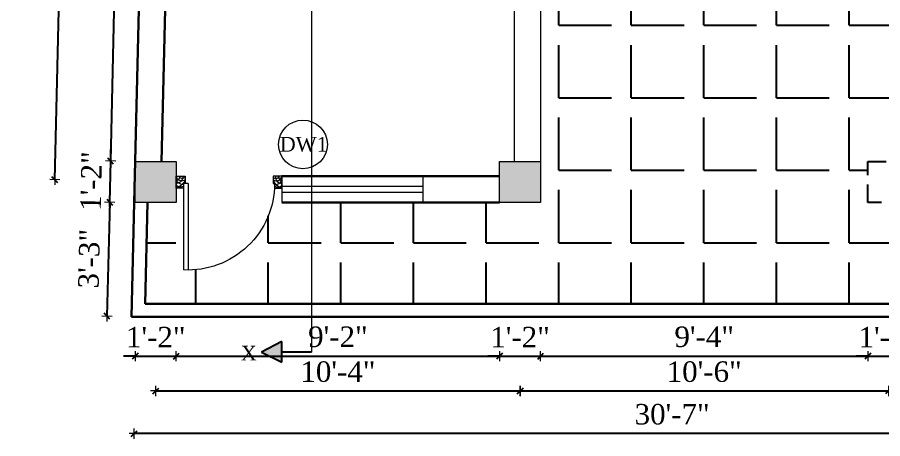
# Model space of a CAD drawing. Header units: inches. Extents: x 149946 to 166271, y -29520 to -26192.
# Drawn here: x 155512 to 155807, y -27237.4 to -27093.6 of the extents above; entities that cross this region are included whole.
import ezdxf

# ---------------------------------------------------------------- set-up
doc = ezdxf.new("R2010")
doc.units = ezdxf.units.IN
doc.header["$LTSCALE"] = 5
doc.header["$MEASUREMENT"] = 0
doc.linetypes.add('HIDDEN', pattern=[0.375, 0.25, -0.125])
for name, color, linetype, lineweight in [('A-WALL', 7, 'Continuous', 9), ('Dimension', 7, 'Continuous', 18), ('DOOR', 62, 'Continuous', 0), ('Dw', 2, 'Continuous', 18)]:
    doc.layers.add(name, color=color, linetype=linetype, lineweight=lineweight)
doc.layers.add('dim line', color=7, linetype='Continuous', lineweight=15, true_color=0xfab2b2)
doc.layers.add('TEXT', color=6, linetype='Continuous')
doc.layers.add('WALL', color=7, linetype='Continuous')
doc.styles.add('ordinary', font='times.ttf')
doc.dimstyles.new('Copy of 96', dxfattribs={"dimtxt": 7, "dimasz": 4, "dimexe": 0.5, "dimexo": 0.5, "dimgap": 3, "dimtad": 1, "dimdec": 1, "dimzin": 11, "dimdsep": 46, "dimlunit": 4, "dimtxsty": 'ordinary', "dimblk": 'OBLIQUE', "dimcen": 0.09, "dimse1": 1, "dimse2": 1, "dimclrt": 6, "dimazin": 0, "dimtfac": 1, "dimtdec": 1, "dimtix": 1, "dimtmove": 2, "dimatfit": 3, "dimldrblk": 'leader', "dimfxl": 0.5, "dimfxlon": 1, "dimtolj": 1, "dimtzin": 0, "dimarcsym": 0})

# ---------------------------------------------------------------- blocks, each defined once
blk = doc.blocks.new('A$C27B36B59')
at = {"layer": 'DOOR'}
for p, q in [((0, 4), (0, 0)), ((2.5, 4), (0, 4)), ((2.5, 2.5), (2.5, 4)), ((0, 0), (3, 0)), ((3, 2.5), (2.5, 2.5)), ((3, 0), (3, 2.5))]:
    blk.add_line(p, q, dxfattribs=at)
for centre, radius, start, end in [((-1.4, -0.54), 4.75, 22.1411, 72.838), ((1.34, 2.09), 1.64, 45.138, 144.8948), ((2.21, 0.3), 2.49, 83.3149, 152.658), ((0.13, 0.37), 2.05, 349.4875, 93.6805), ((1.96, -0.47), 2.01, 58.7447, 166.495), ((-0.06, 0.32), 1.13, 343.542, 86.947), ((2.08, -0.4), 1.17, 38.2816, 160.1519)]:
    blk.add_arc(centre, radius, start, end, dxfattribs=at)
blk = doc.blocks.new('D2')
at = {"layer": 'DOOR'}
for p, q in [((74473.95, 24047.59), (74473.95, 24018.09)), ((74473.95, 24047.59), (74475.45, 24047.59)), ((74475.45, 24047.59), (74475.45, 24018.13))]:
    blk.add_line(p, q, dxfattribs=at)
blk.add_arc((74473.95, 24047.59), 29.5, 180, 272.9146, dxfattribs=at)
at = {"layer": 'DOOR', "xscale": -1, "rotation": 180}
blk.add_blockref('A$C27B36B59', (74441.95, 24050.09), dxfattribs=at)
at = {"layer": 'DOOR', "rotation": 180}
blk.add_blockref('A$C27B36B59', (74477.95, 24050.09), dxfattribs=at)
blk = doc.blocks.new('oblique')
at = {"color": 0, "lineweight": -2}
blk.add_line((0.25, 0.25), (-0.25, -0.25), dxfattribs=at)
at = {"layer": 'dim line', "lineweight": 9}
for p, q in [((-0.4375, 0), (0.4375, 0)), ((0, 0.4375), (0, -0.4375))]:
    blk.add_line(p, q, dxfattribs=at)
blk = doc.blocks.new('*D646')
at = {"layer": 'A-WALL', "color": 0, "lineweight": -2, "ltscale": 50, "transparency": 16777216}
for p, q in [((155552.19, -27209.26), (155548.19, -27209.26)), ((155552.19, -27209.26), (155566.19, -27209.26)), ((155566.19, -27209.26), (155570.19, -27209.26))]:
    blk.add_line(p, q, dxfattribs=at)
at = {"layer": 'Defpoints', "color": 0, "ltscale": 50, "transparency": 16777216}
for p in [(155552.19, -27156.85), (155566.19, -27156.85), (155566.19, -27209.26)]:
    blk.add_point(p, dxfattribs=at)
at = {"layer": 'A-WALL', "color": 0, "lineweight": -2, "ltscale": 50, "transparency": 16777216, "xscale": 4, "yscale": 4, "zscale": 4}
blk.add_blockref('oblique', (155552.19, -27209.26), dxfattribs=at)
at = {"layer": 'A-WALL', "color": 0, "lineweight": -2, "ltscale": 50, "transparency": 16777216, "xscale": 4, "yscale": 4, "zscale": 4, "rotation": 180}
blk.add_blockref('oblique', (155566.19, -27209.26), dxfattribs=at)
at = {"layer": 'A-WALL', "color": 6, "ltscale": 50, "transparency": 16777216, "insert": (155559.19, -27202.76), "char_height": 7, "attachment_point": 5, "style": 'ordinary'}
blk.add_mtext('\\A1;1\'-2"', dxfattribs=at)
blk = doc.blocks.new('_OBLIQUE')
at = {"color": 0, "linetype": 'ByBlock'}
blk.add_line((-0.5, -0.5), (0.5, 0.5), dxfattribs=at)
blk = doc.blocks.new('leader')
at = {"layer": 'Dimension'}
for p, q in [((0, -4.328), (0, 4.328)), ((-4.424, 0), (4.424, 0))]:
    blk.add_line(p, q, dxfattribs=at)
blk = doc.blocks.new('*D647')
at = {"layer": 'A-WALL', "color": 0, "lineweight": -2, "ltscale": 5, "transparency": 16777216}
blk.add_line((155566.19, -27209.26), (155676.4, -27209.26), dxfattribs=at)
at = {"layer": 'Defpoints', "color": 0, "ltscale": 5, "transparency": 16777216}
for p in [(155566.19, -27156.85), (155676.4, -27156.85), (155676.4, -27209.26)]:
    blk.add_point(p, dxfattribs=at)
at = {"layer": 'A-WALL', "color": 0, "lineweight": -2, "ltscale": 5, "transparency": 16777216, "xscale": 4, "yscale": 4, "zscale": 4, "rotation": 180}
blk.add_blockref('oblique', (155566.19, -27209.26), dxfattribs=at)
at = {"layer": 'A-WALL', "color": 0, "lineweight": -2, "ltscale": 5, "transparency": 16777216, "xscale": 4, "yscale": 4, "zscale": 4}
blk.add_blockref('oblique', (155676.4, -27209.26), dxfattribs=at)
at = {"layer": 'A-WALL', "color": 6, "ltscale": 5, "transparency": 16777216, "insert": (155621.29, -27202.68), "char_height": 7, "attachment_point": 5, "style": 'ordinary'}
blk.add_mtext('\\A1;9\'-2"', dxfattribs=at)
blk = doc.blocks.new('*D648')
at = {"layer": 'A-WALL', "color": 0, "lineweight": -2, "ltscale": 5, "transparency": 16777216}
for p, q in [((155676.4, -27209.26), (155672.4, -27209.26)), ((155676.4, -27209.26), (155690.4, -27209.26)), ((155690.4, -27209.26), (155694.4, -27209.26))]:
    blk.add_line(p, q, dxfattribs=at)
at = {"layer": 'Defpoints', "color": 0, "ltscale": 5, "transparency": 16777216}
for p in [(155676.4, -27156.85), (155690.4, -27156.85), (155690.4, -27209.26)]:
    blk.add_point(p, dxfattribs=at)
at = {"layer": 'A-WALL', "color": 0, "lineweight": -2, "ltscale": 5, "transparency": 16777216, "xscale": 4, "yscale": 4, "zscale": 4}
blk.add_blockref('oblique', (155676.4, -27209.26), dxfattribs=at)
at = {"layer": 'A-WALL', "color": 0, "lineweight": -2, "ltscale": 5, "transparency": 16777216, "xscale": 4, "yscale": 4, "zscale": 4, "rotation": 180}
blk.add_blockref('oblique', (155690.4, -27209.26), dxfattribs=at)
at = {"layer": 'A-WALL', "color": 6, "ltscale": 5, "transparency": 16777216, "insert": (155683.4, -27202.76), "char_height": 7, "attachment_point": 5, "style": 'ordinary'}
blk.add_mtext('\\A1;1\'-2"', dxfattribs=at)
blk = doc.blocks.new('*D649')
at = {"layer": 'A-WALL', "color": 0, "lineweight": -2, "ltscale": 5, "transparency": 16777216}
blk.add_line((155690.4, -27209.26), (155801.96, -27209.26), dxfattribs=at)
at = {"layer": 'Defpoints', "color": 0, "ltscale": 5, "transparency": 16777216}
for p in [(155690.4, -27156.85), (155801.96, -27156.85), (155801.96, -27209.26)]:
    blk.add_point(p, dxfattribs=at)
at = {"layer": 'A-WALL', "color": 0, "lineweight": -2, "ltscale": 5, "transparency": 16777216, "xscale": 4, "yscale": 4, "zscale": 4, "rotation": 180}
blk.add_blockref('oblique', (155690.4, -27209.26), dxfattribs=at)
at = {"layer": 'A-WALL', "color": 0, "lineweight": -2, "ltscale": 5, "transparency": 16777216, "xscale": 4, "yscale": 4, "zscale": 4}
blk.add_blockref('oblique', (155801.96, -27209.26), dxfattribs=at)
at = {"layer": 'A-WALL', "color": 6, "ltscale": 5, "transparency": 16777216, "insert": (155746.18, -27202.68), "char_height": 7, "attachment_point": 5, "style": 'ordinary'}
blk.add_mtext('\\A1;9\'-4"', dxfattribs=at)
blk = doc.blocks.new('*D650')
at = {"layer": 'A-WALL', "color": 0, "lineweight": -2, "ltscale": 5, "transparency": 16777216}
for p, q in [((155801.96, -27209.26), (155797.96, -27209.26)), ((155801.96, -27209.26), (155815.96, -27209.26)), ((155815.96, -27209.26), (155819.96, -27209.26))]:
    blk.add_line(p, q, dxfattribs=at)
at = {"layer": 'Defpoints', "color": 0, "ltscale": 5, "transparency": 16777216}
for p in [(155801.96, -27156.85), (155815.96, -27156.85), (155815.96, -27209.26)]:
    blk.add_point(p, dxfattribs=at)
at = {"layer": 'A-WALL', "color": 0, "lineweight": -2, "ltscale": 5, "transparency": 16777216, "xscale": 4, "yscale": 4, "zscale": 4}
blk.add_blockref('oblique', (155801.96, -27209.26), dxfattribs=at)
at = {"layer": 'A-WALL', "color": 0, "lineweight": -2, "ltscale": 5, "transparency": 16777216, "xscale": 4, "yscale": 4, "zscale": 4, "rotation": 180}
blk.add_blockref('oblique', (155815.96, -27209.26), dxfattribs=at)
at = {"layer": 'A-WALL', "color": 6, "ltscale": 5, "transparency": 16777216, "insert": (155808.96, -27202.76), "char_height": 7, "attachment_point": 5, "style": 'ordinary'}
blk.add_mtext('\\A1;1\'-2"', dxfattribs=at)
blk = doc.blocks.new('*D656')
at = {"layer": 'A-WALL', "color": 0, "lineweight": -2, "ltscale": 5, "transparency": 16777216}
blk.add_line((155559.19, -27221.15), (155683.4, -27221.15), dxfattribs=at)
at = {"layer": 'Defpoints', "color": 0, "ltscale": 5, "transparency": 16777216}
for p in [(155559.19, -27149.85), (155683.4, -27149.85), (155683.4, -27221.15)]:
    blk.add_point(p, dxfattribs=at)
at = {"layer": 'A-WALL', "color": 0, "lineweight": -2, "ltscale": 5, "transparency": 16777216, "xscale": 4, "yscale": 4, "zscale": 4, "rotation": 180}
blk.add_blockref('oblique', (155559.19, -27221.15), dxfattribs=at)
at = {"layer": 'A-WALL', "color": 0, "lineweight": -2, "ltscale": 5, "transparency": 16777216, "xscale": 4, "yscale": 4, "zscale": 4}
blk.add_blockref('oblique', (155683.4, -27221.15), dxfattribs=at)
at = {"layer": 'A-WALL', "color": 6, "ltscale": 5, "transparency": 16777216, "insert": (155621.29, -27214.59), "char_height": 7, "attachment_point": 5, "style": 'ordinary'}
blk.add_mtext('\\A1;10\'-4"', dxfattribs=at)
blk = doc.blocks.new('*D658')
at = {"layer": 'A-WALL', "color": 0, "lineweight": -2, "ltscale": 5, "transparency": 16777216}
blk.add_line((155683.4, -27221.15), (155808.96, -27221.15), dxfattribs=at)
at = {"layer": 'Defpoints', "color": 0, "ltscale": 5, "transparency": 16777216}
for p in [(155683.4, -27149.85), (155808.96, -27149.85), (155808.96, -27221.15)]:
    blk.add_point(p, dxfattribs=at)
at = {"layer": 'A-WALL', "color": 0, "lineweight": -2, "ltscale": 5, "transparency": 16777216, "xscale": 4, "yscale": 4, "zscale": 4, "rotation": 180}
blk.add_blockref('oblique', (155683.4, -27221.15), dxfattribs=at)
at = {"layer": 'A-WALL', "color": 0, "lineweight": -2, "ltscale": 5, "transparency": 16777216, "xscale": 4, "yscale": 4, "zscale": 4}
blk.add_blockref('oblique', (155808.96, -27221.15), dxfattribs=at)
at = {"layer": 'A-WALL', "color": 6, "ltscale": 5, "transparency": 16777216, "insert": (155746.18, -27214.59), "char_height": 7, "attachment_point": 5, "style": 'ordinary'}
blk.add_mtext('\\A1;10\'-6"', dxfattribs=at)
blk = doc.blocks.new('*D660')
at = {"layer": 'A-WALL', "color": 0, "lineweight": -2, "ltscale": 5, "transparency": 16777216}
blk.add_line((155918.65, -27235.7), (155551.85, -27235.7), dxfattribs=at)
at = {"layer": 'Defpoints', "color": 0, "ltscale": 5, "transparency": 16777216}
for p in [(155551.85, -27156.85), (155918.65, -27156.85), (155551.85, -27235.7)]:
    blk.add_point(p, dxfattribs=at)
at = {"layer": 'A-WALL', "color": 0, "lineweight": -2, "ltscale": 5, "transparency": 16777216, "xscale": 4, "yscale": 4, "zscale": 4, "rotation": 180}
blk.add_blockref('oblique', (155551.85, -27235.7), dxfattribs=at)
at = {"layer": 'A-WALL', "color": 0, "lineweight": -2, "ltscale": 5, "transparency": 16777216, "xscale": 4, "yscale": 4, "zscale": 4}
blk.add_blockref('oblique', (155918.65, -27235.7), dxfattribs=at)
at = {"layer": 'A-WALL', "color": 6, "ltscale": 5, "transparency": 16777216, "insert": (155735.25, -27229.13), "char_height": 7, "attachment_point": 5, "style": 'ordinary'}
blk.add_mtext('\\A1;30\'-7"', dxfattribs=at)
blk = doc.blocks.new('*D667')
at = {"layer": 'A-WALL', "color": 0, "lineweight": -2, "ltscale": 50, "transparency": 16777216}
for p, q in [((155543.82, -27142.65), (155543.91, -27138.65)), ((155543.49, -27156.65), (155543.82, -27142.65)), ((155543.49, -27156.65), (155543.39, -27160.65))]:
    blk.add_line(p, q, dxfattribs=at)
at = {"layer": 'Defpoints', "color": 0, "ltscale": 50, "transparency": 16777216}
for p in [(155543.82, -27142.65), (155552.19, -27142.85), (155551.85, -27156.85)]:
    blk.add_point(p, dxfattribs=at)
at = {"layer": 'A-WALL', "color": 0, "lineweight": -2, "ltscale": 50, "transparency": 16777216, "xscale": 4, "yscale": 4, "zscale": 4}
for p, rotation in [((155543.82, -27142.65), 268.6423816930626), ((155543.49, -27156.65), 88.64238169306266)]:
    blk.add_blockref('oblique', p, dxfattribs=dict(at, rotation=rotation))
at = {"layer": 'A-WALL', "color": 6, "ltscale": 50, "transparency": 16777216, "insert": (155537.15, -27149.5), "char_height": 7, "attachment_point": 5, "rotation": 88.6424, "style": 'ordinary'}
blk.add_mtext('\\A1;1\'-2"', dxfattribs=at)
blk = doc.blocks.new('*D668')
at = {"layer": 'A-WALL', "color": 0, "lineweight": -2, "ltscale": 5, "transparency": 16777216}
blk.add_line((155543.82, -27142.65), (155546.81, -27016.36), dxfattribs=at)
at = {"layer": 'Defpoints', "color": 0, "ltscale": 5, "transparency": 16777216}
for p in [(155546.81, -27016.36), (155555.51, -27016.57), (155552.19, -27142.85)]:
    blk.add_point(p, dxfattribs=at)
at = {"layer": 'A-WALL', "color": 0, "lineweight": -2, "ltscale": 5, "transparency": 16777216, "xscale": 4, "yscale": 4, "zscale": 4}
for p, rotation in [((155546.81, -27016.36), 88.64238169298139), ((155543.82, -27142.65), 268.6423816929814)]:
    blk.add_blockref('oblique', p, dxfattribs=dict(at, rotation=rotation))
at = {"layer": 'A-WALL', "color": 6, "ltscale": 5, "transparency": 16777216, "insert": (155538.76, -27079.35), "char_height": 7, "attachment_point": 5, "rotation": 88.6424, "style": 'ordinary'}
blk.add_mtext('\\A1;10\'-6"', dxfattribs=at)
blk = doc.blocks.new('*D662')
at = {"layer": 'A-WALL', "color": 0, "lineweight": -2, "ltscale": 5, "transparency": 16777216}
blk.add_line((155524.78, -27149.04), (155528.11, -27008.75), dxfattribs=at)
at = {"layer": 'Defpoints', "color": 0, "ltscale": 5, "transparency": 16777216}
for p in [(155528.11, -27008.75), (155562.51, -27009.57), (155559.19, -27149.85)]:
    blk.add_point(p, dxfattribs=at)
at = {"layer": 'A-WALL', "color": 0, "lineweight": -2, "ltscale": 5, "transparency": 16777216, "xscale": 4, "yscale": 4, "zscale": 4}
for p, rotation in [((155528.11, -27008.75), 88.64238169299772), ((155524.78, -27149.04), 268.6423816929977)]:
    blk.add_blockref('oblique', p, dxfattribs=dict(at, rotation=rotation))
at = {"layer": 'A-WALL', "color": 6, "ltscale": 5, "transparency": 16777216, "insert": (155519.89, -27078.74), "char_height": 7, "attachment_point": 5, "rotation": 88.6424, "style": 'ordinary'}
blk.add_mtext('\\A1;11\'-8"', dxfattribs=at)
blk = doc.blocks.new('*D664')
at = {"layer": 'A-WALL', "color": 0, "lineweight": -2, "ltscale": 5, "transparency": 16777216}
blk.add_line((155543.49, -27156.65), (155542.56, -27195.65), dxfattribs=at)
at = {"layer": 'Defpoints', "color": 0, "ltscale": 5, "transparency": 16777216}
for p in [(155551.85, -27156.85), (155542.56, -27195.65), (155550.93, -27195.85)]:
    blk.add_point(p, dxfattribs=at)
at = {"layer": 'A-WALL', "color": 0, "lineweight": -2, "ltscale": 5, "transparency": 16777216, "xscale": 4, "yscale": 4, "zscale": 4}
for p, rotation in [((155543.49, -27156.65), 88.64238169298143), ((155542.56, -27195.65), 268.6423816929814)]:
    blk.add_blockref('oblique', p, dxfattribs=dict(at, rotation=rotation))
at = {"layer": 'A-WALL', "color": 6, "ltscale": 5, "transparency": 16777216, "insert": (155536.47, -27176), "char_height": 7, "attachment_point": 5, "rotation": 88.6424, "style": 'ordinary'}
blk.add_mtext('\\A1;3\'-3"', dxfattribs=at)
blk = doc.blocks.new('*D620')
at = {"layer": 'A-WALL', "color": 0, "lineweight": -2, "ltscale": 5, "transparency": 16777216}
blk.add_line((155506.33, -27194.79), (155513.29, -26901.2), dxfattribs=at)
at = {"layer": 'Defpoints', "color": 0, "ltscale": 5, "transparency": 16777216}
for p in [(155513.29, -26901.2), (155637.4, -26904.15), (155550.93, -27195.85)]:
    blk.add_point(p, dxfattribs=at)
at = {"layer": 'A-WALL', "color": 0, "lineweight": -2, "ltscale": 5, "transparency": 16777216, "xscale": 4, "yscale": 4, "zscale": 4}
for p, rotation in [((155513.29, -26901.2), 88.64238169298139), ((155506.33, -27194.79), 268.6423816929814)]:
    blk.add_blockref('oblique', p, dxfattribs=dict(at, rotation=rotation))
at = {"layer": 'A-WALL', "color": 6, "ltscale": 5, "transparency": 16777216, "insert": (155503.25, -27047.84), "char_height": 7, "attachment_point": 5, "rotation": 88.6424, "style": 'ordinary'}
blk.add_mtext('\\A1;24\'-6"', dxfattribs=at)

msp = doc.modelspace()

# ---------------------------------------------------------------- hatches: boundary and pattern name
at = {"ltscale": 5}
msp.add_hatch(color=256, dxfattribs=at).paths.add_polyline_path([(155602.15, -27211.28), (155602.15, -27204.27), (155595.26, -27207.85)])
at = {"layer": 'WALL', "linetype": 'ByBlock', "ltscale": 5, "true_color": 0xf8991e}
h = msp.add_hatch(dxfattribs=at)
h.set_pattern_fill('ANGLE', color=30, scale=90)
h.set_pattern_definition([(0, (17220.295, 103.955), (0, 24.75), [18, -6.75]), (90, (17220.295, 103.955), (-24.75, 2e-15), [18, -6.75])])
h.paths.add_polyline_path([(155690.4, -27007.07), (155690.4, -27016.57), (155690.4, -27142.85), (155690.4, -27156.85), (155676.4, -27156.85), (155602.19, -27156.85), (155602.19, -27151.85), (155599.65, -27151.85, -0.414214), (155568.69, -27179.81), (155568.69, -27151.85), (155566.19, -27151.85), (155566.19, -27156.85), (155556.35, -27156.85), (155555.54, -27191.35), (155891.32, -27191.35), (155913.61, -27156.85), (155815.96, -27156.85), (155801.96, -27156.85), (155801.96, -27142.85), (155811.46, -27142.85), (155811.46, -27016.57), (155801.96, -27016.57), (155801.96, -27007.07)])
h.paths.add_polyline_path([(155725.53, -27090.99), (155782.85, -27090.99), (155782.85, -27083.32), (155725.53, -27083.32)], flags=24)
h = msp.add_hatch(color=30, dxfattribs=at)
h.dxf.hatch_style = 1
h.paths.add_polyline_path([(155552.19, -27142.85), (155552.19, -27156.85), (155566.19, -27156.85), (155566.19, -27142.85)])
h = msp.add_hatch(color=30, dxfattribs=at)
h.dxf.hatch_style = 1
h.paths.add_polyline_path([(155676.4, -27142.85), (155676.4, -27156.85), (155690.4, -27156.85), (155690.4, -27142.85)])

# ---------------------------------------------------------------- linework, layer by layer
at = {"ltscale": 5}
for p, q in [((155602.15, -27204.27, -72.71), (155595.26, -27207.85, -72.71)), ((155602.15, -27211.28, -72.71), (155602.15, -27204.27, -72.71)), ((155595.26, -27207.85, -72.71), (155602.15, -27211.28, -72.71)), ((155612.24, -27207.85, -72.71), (155602.15, -27207.85, -72.71))]:
    msp.add_line(p, q, dxfattribs=at)
at = {"layer": 'A-WALL', "ltscale": 5}
for p, q in [((155612.24, -26919.28, -72.71), (155612.24, -27207.85, -72.71)), ((155681.4, -27016.57, -72.71), (155681.4, -27142.85, -72.71)), ((155690.4, -27016.57, -72.71), (155690.4, -27142.85, -72.71)), ((155602.19, -27147.85, -72.71), (155602.19, -27156.85, -72.71)), ((155650.19, -27147.85, -72.71), (155650.19, -27156.85, -72.71)), ((155552.19, -27156.85, -72.71), (155551.85, -27156.85, -72.71))]:
    msp.add_line(p, q, dxfattribs=at)
at = {"layer": 'A-WALL', "lineweight": 30}
for p, q in [((155551.85, -27156.85, -72.71), (155557.29, -26927.57, -72.71)), ((155555.51, -27002.57, -72.71), (155551.85, -27156.85, -72.71)), ((155564.18, -27016.57, -72.71), (155561.19, -27142.85, -72.71)), ((155676.4, -27147.85, -72.71), (155602.19, -27147.85, -72.71)), ((155551.85, -27156.85, -72.71), (155550.93, -27195.85, -72.71)), ((155556.35, -27156.85, -72.71), (155555.54, -27191.35, -72.71)), ((155676.4, -27156.85, -72.71), (155602.19, -27156.85, -72.71)), ((155891.32, -27191.35, -72.71), (155555.54, -27191.35, -72.71)), ((155893.77, -27195.85, -72.71), (155550.93, -27195.85, -72.71))]:
    msp.add_line(p, q, dxfattribs=at)
at = {"layer": 'A-WALL', "ltscale": 5, "elevation": -72.71}
for points in [[(155552.19, -27142.85), (155566.19, -27142.85), (155566.19, -27156.85), (155552.19, -27156.85)], [(155676.4, -27142.85), (155690.4, -27142.85), (155690.4, -27156.85), (155676.4, -27156.85)]]:
    msp.add_lwpolyline(points, close=True, dxfattribs=at)
at = {"layer": 'A-WALL', "ltscale": 5}
msp.add_circle((155609.37, -27136.98, -72.71), 8.32, dxfattribs=at)
at = {"layer": 'Dw', "color": 3}
for p, q in [((155650.19, -27151.35, -72.71), (155602.19, -27151.35, -72.71)), ((155650.19, -27153.35, -72.71), (155602.19, -27153.35, -72.71))]:
    msp.add_line(p, q, dxfattribs=at)
at = {"layer": 'WALL', "color": 2, "linetype": 'HIDDEN', "ltscale": 5, "elevation": -72.71}
msp.add_lwpolyline([(155801.96, -27142.85), (155815.96, -27142.85), (155815.96, -27156.85), (155801.96, -27156.85)], close=True, dxfattribs=at)

# ---------------------------------------------------------------- block references
at = {"layer": 'WALL', "color": 2, "linetype": 'ByBlock', "xscale": -1, "rotation": 359.9999999998169}
msp.add_blockref('D2', (230044.14, -51197.94, -72.71), dxfattribs=at)

# ---------------------------------------------------------------- texts
at = {"layer": 'TEXT', "style": 'ordinary'}
for s, p in [('DW1', (155601.46, -27139.42, -72.71)), ('X', (155588.19, -27210.73, -72.71))]:
    msp.add_text(s, height=5, dxfattribs=at).set_placement(p)

# ---------------------------------------------------------------- dimensions: what is measured, and where the dimension line sits
at = {"layer": 'A-WALL', "ltscale": 5}
for base, p1, p2, picture, middle in [((155513.29, -26901.2, -72.71), (155550.93, -27195.85, -72.71), (155637.4, -26904.15, -72.71), '*D620', (155503.25, -27047.84, -72.71)), ((155546.81, -27016.36, -72.71), (155552.19, -27142.85, -72.71), (155555.51, -27016.57, -72.71), '*D668', (155538.76, -27079.35, -72.71)), ((155542.56, -27195.65, -72.71), (155551.85, -27156.85, -72.71), (155550.93, -27195.85, -72.71), '*D664', (155536.47, -27176, -72.71))]:
    dim = msp.add_linear_dim(base=base, p1=p1, p2=p2, angle=268.6424, dimstyle='Copy of 96', override={"dimdec": 0, "dimblk": 'oblique', "dimtdec": 0, "dimarcsym": 1}, dxfattribs=at)
    dim.commit()
    dim.dimension.update_dxf_attribs({"geometry": picture, "text_midpoint": middle})
dim = msp.add_aligned_dim(p1=(155559.19, -27149.85, -72.71), p2=(155562.51, -27009.57, -72.71), distance=34.41, dimstyle='Copy of 96', override={"dimdec": 0, "dimblk": 'oblique', "dimtdec": 0, "dimarcsym": 1}, dxfattribs=at)
dim.commit()
dim.dimension.update_dxf_attribs({"geometry": '*D662', "text_midpoint": (155519.89, -27078.74, -72.71)})
at = {"layer": 'A-WALL', "ltscale": 50}
dim = msp.add_aligned_dim(p1=(155551.85, -27156.85, -72.71), p2=(155552.19, -27142.85, -72.71), distance=8.37, dimstyle='Copy of 96', override={"dimdec": 0, "dimblk": 'oblique', "dimtdec": 0, "dimarcsym": 1}, dxfattribs=at)
dim.commit()
dim.dimension.update_dxf_attribs({"geometry": '*D667', "text_midpoint": (155537.15, -27149.5, -72.71)})
at = {"layer": 'A-WALL', "ltscale": 5}
for base, p1, p2, picture, middle in [((155683.4, -27221.15, -72.71), (155559.19, -27149.85, -72.71), (155683.4, -27149.85, -72.71), '*D656', (155621.29, -27214.59, -72.71)), ((155808.96, -27221.15, -72.71), (155683.4, -27149.85, -72.71), (155808.96, -27149.85, -72.71), '*D658', (155746.18, -27214.59, -72.71)), ((155551.85, -27235.7, -72.71), (155918.65, -27156.85, -72.71), (155551.85, -27156.85, -72.71), '*D660', (155735.25, -27229.13, -72.71)), ((155676.4, -27209.26, -72.71), (155566.19, -27156.85, -72.71), (155676.4, -27156.85, -72.71), '*D647', (155621.29, -27202.68, -72.71)), ((155690.4, -27209.26, -72.71), (155676.4, -27156.85, -72.71), (155690.4, -27156.85, -72.71), '*D648', (155683.4, -27202.76, -72.71)), ((155801.96, -27209.26, -72.71), (155690.4, -27156.85, -72.71), (155801.96, -27156.85, -72.71), '*D649', (155746.18, -27202.68, -72.71)), ((155815.96, -27209.26, -72.71), (155801.96, -27156.85, -72.71), (155815.96, -27156.85, -72.71), '*D650', (155808.96, -27202.76, -72.71))]:
    dim = msp.add_linear_dim(base=base, p1=p1, p2=p2, dimstyle='Copy of 96', override={"dimdec": 0, "dimblk": 'oblique', "dimtdec": 0, "dimarcsym": 1}, dxfattribs=at)
    dim.commit()
    dim.dimension.update_dxf_attribs({"geometry": picture, "text_midpoint": middle})
at = {"layer": 'A-WALL', "ltscale": 50}
dim = msp.add_linear_dim(base=(155566.19, -27209.26, -72.71), p1=(155552.19, -27156.85, -72.71), p2=(155566.19, -27156.85, -72.71), dimstyle='Copy of 96', override={"dimdec": 0, "dimblk": 'oblique', "dimtdec": 0, "dimarcsym": 1}, dxfattribs=at)
dim.commit()
dim.dimension.update_dxf_attribs({"geometry": '*D646', "text_midpoint": (155559.19, -27202.76, -72.71)})

doc.saveas('drawing.dxf')
